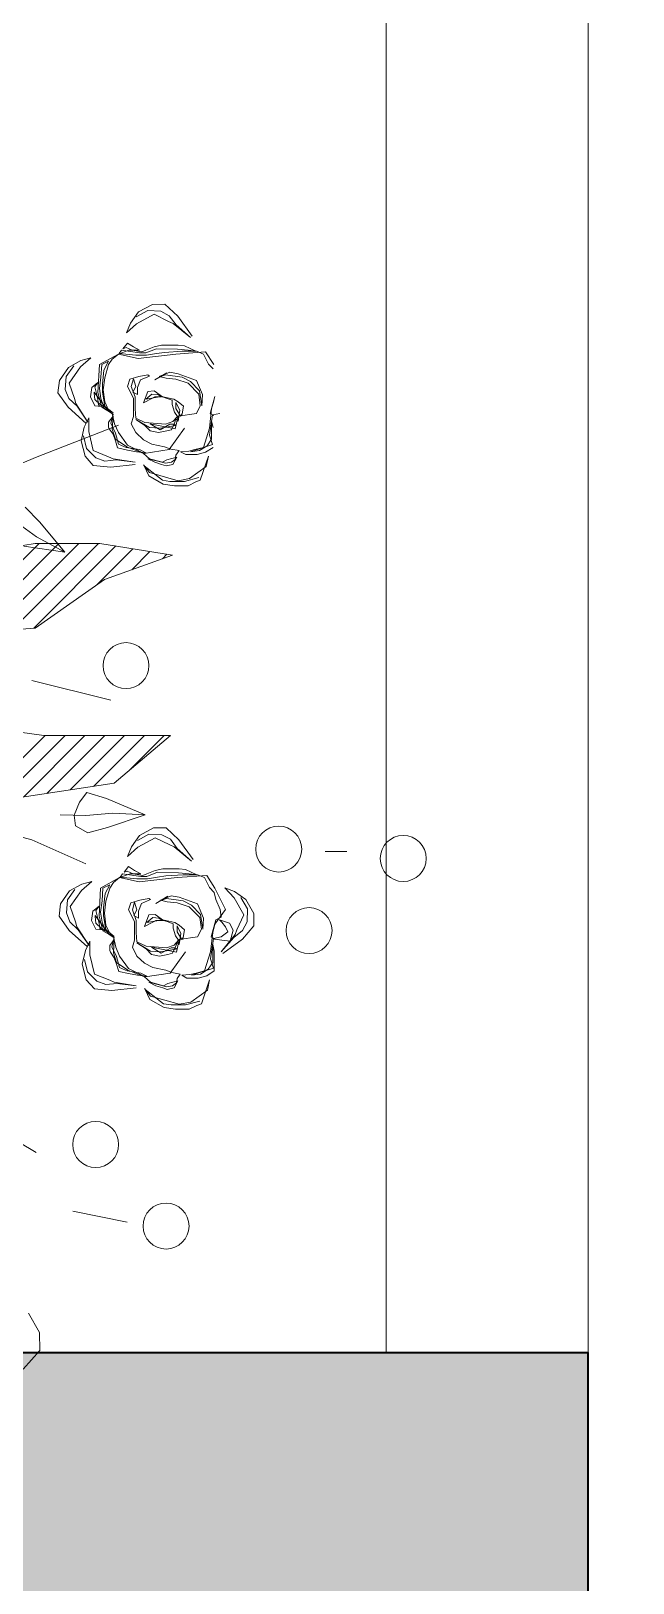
# Model space of a CAD drawing. Header units: millimetres. Extents: x -122165 to 59500, y -31598 to 53500.
# Drawn here: x 19293 to 19517, y 1414 to 1991 of the extents above; entities that cross this region are included whole.
import ezdxf

# ---------------------------------------------------------------- set-up
doc = ezdxf.new("R2010")
doc.units = ezdxf.units.MM
doc.header["$MEASUREMENT"] = 0
for name, color, linetype, lineweight in [('A_DIM', 7, 'Continuous', 5), ('ARC_A_ R.C.C', 162, 'Continuous', 40), ('ARC_A_R.C.C. Hatch', 8, 'Continuous', 5), ('ARC_A_Steel_1(fabrication)', 46, 'Continuous', 9), ('ARC_A_WALL', 158, 'Continuous', 35), ('ARC_Wall Hatch', 253, 'Continuous', 0), ('Lan_Planter', 74, 'Continuous', 13)]:
    doc.layers.add(name, color=color, linetype=linetype, lineweight=lineweight)

# ---------------------------------------------------------------- blocks, each defined once
blk = doc.blocks.new('ARC$1$Existing Layout$0$col gf 180116')
at = {"layer": 'ARC_A_R.C.C. Hatch'}
h = blk.add_hatch(color=256, dxfattribs=at)
h.dxf.hatch_style = 1
h.paths.add_polyline_path([(201.73999, 26.78621), (202.64, 26.78621), (202.64, 26.48621), (201.73999, 26.48621)])
edge = h.paths.add_edge_path()
edge.add_line((216.33999, 22.98621), (216.13999, 22.98621))
edge.add_line((216.13999, 22.98621), (216.13999, 25.58621))
edge.add_line((216.13999, 25.58621), (218.33999, 25.58621))
edge.add_line((218.33999, 25.58621), (218.33999, 22.98621))
edge.add_line((218.33999, 22.98621), (218.03999, 22.98621))
h.paths.add_polyline_path([(207.13999, 25.88621), (207.43999, 25.88621), (207.43999, 26.78621), (207.13999, 26.78621)])
h.paths.add_polyline_path([(208.03999, 20.48621), (208.03999, 20.78621), (207.13999, 20.78621), (207.13999, 20.48621)])
h.paths.add_polyline_path([(202.63999, 32.78621), (202.63999, 32.48621), (201.73999, 32.48621), (201.73999, 32.78621)])
h.paths.add_polyline_path([(191.23999, 20.48621), (191.23999, 20.78621), (190.33999, 20.78621), (190.33999, 20.48621)])
h.paths.add_polyline_path([(184.03999, 20.48621), (184.03999, 20.78621), (183.13999, 20.78621), (183.13999, 20.48621)])
h.paths.add_polyline_path([(220.63999, 14.18621), (220.33999, 14.18621), (220.33999, 13.28621), (220.63999, 13.28621)])
h.paths.add_polyline_path([(220.63999, 20.48621), (220.63999, 20.78621), (219.73999, 20.78621), (219.73999, 20.48621)])
h.paths.add_polyline_path([(220.63999, 25.28621), (220.63999, 25.58621), (219.73999, 25.58621), (219.73999, 25.28621)])
h.paths.add_polyline_path([(220.63999, 32.78621), (220.63999, 32.48621), (219.73999, 32.48621), (219.73999, 32.78621)])
h.paths.add_polyline_path([(220.33999, 37.28621), (220.63999, 37.28621), (220.63999, 38.18621), (220.33999, 38.18621)])
h.paths.add_polyline_path([(201.13999, 43.28621), (201.43999, 43.28621), (201.43999, 44.18621), (201.13999, 44.18621)])
h.paths.add_polyline_path([(196.33999, 43.28621), (196.63999, 43.28621), (196.63999, 44.18621), (196.33999, 44.18621)])
h.paths.add_polyline_path([(190.33999, 43.28621), (190.63999, 43.28621), (190.63999, 44.18621), (190.33999, 44.18621)])
h.paths.add_polyline_path([(207.13999, 43.28621), (207.43999, 43.28621), (207.43999, 44.18621), (207.13999, 44.18621)])
h.paths.add_polyline_path([(220.63999, 56.78621), (220.33999, 56.78621), (220.33999, 55.88621), (220.63999, 55.88621)])
h.paths.add_polyline_path([(220.33999, 50.78621), (220.63999, 50.78621), (220.63999, 49.88621), (220.33999, 49.88621)])
h.paths.add_polyline_path([(226.33999, 50.78621), (226.63999, 50.78621), (226.63999, 49.88621), (226.33999, 49.88621)])
h.paths.add_polyline_path([(220.33999, 43.28621), (220.63999, 43.28621), (220.63999, 44.18621), (220.33999, 44.18621)])
h.paths.add_polyline_path([(232.63999, 44.18621), (232.63999, 43.88621), (231.73999, 43.88621), (231.73999, 44.18621)])
h.paths.add_polyline_path([(232.63999, 50.48621), (232.63999, 50.78621), (231.73999, 50.78621), (231.73999, 50.48621)])
h.paths.add_polyline_path([(232.63999, 55.88621), (232.63999, 56.18621), (231.73999, 56.18621), (231.73999, 55.88621)])
h.paths.add_polyline_path([(213.13999, 43.28621), (213.43999, 43.28621), (213.43999, 44.18621), (213.13999, 44.18621)])
h.paths.add_polyline_path([(226.63999, 7.88621), (226.63999, 8.18621), (225.73999, 8.18621), (225.73999, 7.88621)])
h.paths.add_polyline_path([(226.63999, 13.28621), (226.63999, 13.58621), (225.73999, 13.58621), (225.73999, 13.28621)])
h.paths.add_polyline_path([(201.73999, 20.78621), (201.73999, 20.48621), (202.63999, 20.48621), (202.63999, 20.78621)])
h.paths.add_polyline_path([(184.03999, 25.88621), (184.03999, 26.18621), (183.13999, 26.18621), (183.13999, 25.88621)])
h.paths.add_polyline_path([(183.13999, 14.18621), (183.13999, 13.88621), (184.03999, 13.88621), (184.03999, 14.18621)])
h.paths.add_polyline_path([(202.63999, 13.88621), (202.63999, 14.18621), (201.73999, 14.18621), (201.73999, 13.88621)])
h.paths.add_polyline_path([(196.33999, 13.28621), (196.63999, 13.28621), (196.63999, 14.18621), (196.33999, 14.18621)])
h.paths.add_polyline_path([(190.33999, 13.28621), (190.63999, 13.28621), (190.63999, 14.18621), (190.33999, 14.18621)])
h.paths.add_polyline_path([(196.33999, 25.88621), (196.63999, 25.88621), (196.63999, 26.78621), (196.33999, 26.78621)])
h.paths.add_polyline_path([(190.33999, 25.88621), (190.63999, 25.88621), (190.63999, 26.78621), (190.33999, 26.78621)])
h.paths.add_polyline_path([(214.03999, 13.28621), (214.03999, 13.58621), (213.13999, 13.58621), (213.13999, 13.28621)])
h.paths.add_polyline_path([(213.13999, 20.78621), (213.13999, 20.48621), (214.03999, 20.48621), (214.03999, 20.78621)])
h.paths.add_polyline_path([(213.43999, 26.78621), (213.13999, 26.78621), (213.13999, 25.88621), (213.43999, 25.88621)])
h.paths.add_polyline_path([(214.03999, 32.78621), (214.03999, 32.48621), (213.13999, 32.48621), (213.13999, 32.78621)])
h.paths.add_polyline_path([(214.03999, 7.88621), (214.03999, 8.18621), (213.13999, 8.18621), (213.13999, 7.88621)])
h.paths.add_polyline_path([(226.63999, 20.48621), (226.63999, 20.78621), (225.73999, 20.78621), (225.73999, 20.48621)])
h.paths.add_polyline_path([(226.63999, 25.28621), (226.63999, 25.58621), (225.73999, 25.58621), (225.73999, 25.28621)])
h.paths.add_polyline_path([(226.63999, 32.78621), (226.63999, 32.48621), (225.73999, 32.48621), (225.73999, 32.78621)])
h.paths.add_polyline_path([(226.63999, 37.28621), (226.63999, 37.58621), (225.73999, 37.58621), (225.73999, 37.28621)])
h.paths.add_polyline_path([(225.73999, 44.18621), (225.73999, 43.88621), (226.63999, 43.88621), (226.63999, 44.18621)])
h.paths.add_polyline_path([(226.63999, 56.78621), (226.33999, 56.78621), (226.33999, 55.88621), (226.63999, 55.88621)])
h.paths.add_polyline_path([(214.03999, 55.88621), (214.03999, 56.18621), (213.13999, 56.18621), (213.13999, 55.88621)])
h.paths.add_polyline_path([(213.13999, 37.28621), (213.43999, 37.28621), (213.43999, 38.18621), (213.13999, 38.18621)])
h.paths.add_polyline_path([(214.03999, 50.78621), (213.73999, 50.78621), (213.73999, 49.88621), (214.03999, 49.88621)])
h.paths.add_polyline_path([(207.13999, 37.28621), (207.43999, 37.28621), (207.43999, 38.18621), (207.13999, 38.18621)])
h.paths.add_polyline_path([(207.13999, 49.88621), (207.43999, 49.88621), (207.43999, 50.78621), (207.13999, 50.78621)])
h.paths.add_polyline_path([(183.13999, 50.18621), (183.13999, 49.88621), (184.03999, 49.88621), (184.03999, 50.18621)])
h.paths.add_polyline_path([(183.13999, 38.18621), (183.13999, 37.88621), (184.03999, 37.88621), (184.03999, 38.18621)])
h.paths.add_polyline_path([(201.73999, 37.58621), (201.73999, 37.28621), (202.63999, 37.28621), (202.63999, 37.58621)])
h.paths.add_polyline_path([(196.33999, 37.28621), (196.63999, 37.28621), (196.63999, 38.18621), (196.33999, 38.18621)])
h.paths.add_polyline_path([(190.33999, 37.28621), (190.63999, 37.28621), (190.63999, 38.18621), (190.33999, 38.18621)])
h.paths.add_polyline_path([(201.13999, 49.88621), (201.43999, 49.88621), (201.43999, 50.78621), (201.13999, 50.78621)])
h.paths.add_polyline_path([(196.33999, 49.88621), (196.63999, 49.88621), (196.63999, 50.78621), (196.33999, 50.78621)])
h.paths.add_polyline_path([(190.33999, 49.88621), (190.63999, 49.88621), (190.63999, 50.78621), (190.33999, 50.78621)])
h.paths.add_polyline_path([(220.63999, 8.18621), (220.33999, 8.18621), (220.33999, 7.28621), (220.63999, 7.28621)])
h.paths.add_polyline_path([(195.73999, 20.48621), (195.73999, 20.78621), (196.63999, 20.78621), (196.63999, 20.48621)])
h.paths.add_polyline_path([(183.13999, 43.58621), (183.13999, 43.28621), (184.03999, 43.28621), (184.03999, 43.58621)])
blk = doc.blocks.new('ARC$0$Existing Layout$0$A$C04F219B2')
at = {"layer": 'ARC_Wall Hatch'}
h = blk.add_hatch(color=256, dxfattribs=at)
h.dxf.hatch_style = 1
h.paths.add_polyline_path([(0.6, -0.9), (-0.9, -0.9), (-0.9, -0.3), (-0.67, -0.3), (-0.67, -0.67), (0.37, -0.67), (0.37, -0.23), (0, -0.23), (0, 0), (0.6, 0)])
h.paths.add_polyline_path([(0, 0), (-0.23, 0), (-0.23, 0.37), (-0.67, 0.37), (-0.67, 0), (-0.9, 0), (-0.9, 0.6), (0, 0.6)])
at = {"layer": 'ARC_A_WALL'}
blk.add_lwpolyline([(0, 0), (-0.23, 0), (-0.23, 0.37), (-0.67, 0.37), (-0.67, 0), (-0.9, 0), (-0.9, 0.6), (0, 0.6)], close=True, dxfattribs=at)
blk = doc.blocks.new('ARC$0$Existing Layout$0$A$C3EBA4768')
at = {"layer": 'A_DIM', "xscale": -1, "rotation": 6.808755159681822e-07}
blk.add_blockref('ARC$0$Existing Layout$0$A$C04F219B2', (18.6, -30.6, -0.00224), dxfattribs=at)
blk = doc.blocks.new('ARC')
at = {"layer": 'ARC_A_Steel_1(fabrication)'}
for p, q in [((19424.89, 1499.99, -1.5), (19424.89, 5999.96, -1.5)), ((19499.89, 1499.99, -1.5), (19499.89, 5999.96, -1.5))]:
    blk.add_line(p, q, dxfattribs=at)
at = {"xscale": 999.9941761349517, "yscale": 999.9941761349517, "zscale": 999.9941761349517}
blk.add_blockref('ARC$0$Existing Layout$0$A$C3EBA4768', (0, 31499.81, -0.75), dxfattribs=at)
at = {"layer": 'ARC_A_ R.C.C', "extrusion": (4.48937e-09, -4.26518e-20, 1), "xscale": 999.9941761349517, "yscale": 999.9941761349517, "zscale": 999.9941761349517}
blk.add_blockref('ARC$1$Existing Layout$0$col gf 180116', (-183138.93, -13286.14, -0.89), dxfattribs=at)
at = {"layer": 'ARC_Wall Hatch', "xscale": -999.9941761349517, "yscale": 999.9941761349517, "zscale": 999.9941761349517, "rotation": 9.055663419133004e-07}
blk.add_blockref('ARC$0$Existing Layout$0$A$C04F219B2', (18599.89, 899.99, -6.13), dxfattribs=at)
blk = doc.blocks.new('b-85')
at = {"color": 30, "true_color": 0xef731a}
for p, q in [((-349, 608.8), (-365.2, 590.4)), ((-365.2, 590.4), (-364.8, 572.9)), ((-364.8, 572.9), (-354, 553.7)), ((-450.6, 464.7), (-397.6, 454)), ((-531.5, 227.5), (-523.4, 251.1)), ((-513, 249.5), (-529.3, 237.7)), ((-523.4, 251.1), (-518.9, 252.7)), ((-507.8, 252.2), (-521.9, 248.4)), ((-518.9, 252.7), (-511.5, 256.5)), ((-501.8, 251.6), (-513, 249.5)), ((-511.5, 256.5), (-498.1, 256.5)), ((-493.7, 252.2), (-507.8, 252.2)), ((-473.6, 243.6), (-501.8, 251.6)), ((-498.1, 256.5), (-487, 254.8)), ((-486.2, 251.1), (-493.7, 252.2)), ((-487, 254.8), (-472.9, 246.8)), ((-468.4, 237.1), (-486.2, 251.1)), ((-467.7, 236.1), (-473.6, 243.6)), ((-472.9, 246.8), (-468.4, 237.1)), ((-529.3, 237.7), (-531.5, 227.5)), ((-500.4, 228.5), (-496.6, 235.5)), ((-490.7, 231.2), (-500.4, 228.5)), ((-498.9, 230.7), (-499.6, 226.4)), ((-495.2, 233.4), (-498.9, 230.7)), ((-496.6, 235.5), (-490, 237.1)), ((-489.2, 234.4), (-495.2, 233.4)), ((-486.2, 233.4), (-490.7, 231.2)), ((-490, 237.1), (-485.5, 235.5)), ((-483.3, 232.8), (-489.2, 234.4)), ((-473.6, 230.1), (-486.2, 233.4)), ((-485.5, 235.5), (-478.8, 233.4)), ((-472.1, 230.1), (-483.3, 232.8)), ((-478.8, 233.4), (-472.1, 230.1)), ((-467.7, 224.8), (-473.6, 230.1)), ((-459.5, 235.5), (-435.8, 238.2)), ((-459.5, 233.4), (-441, 231.2)), ((-438, 230.1), (-459.5, 233.4)), ((-441, 231.2), (-429.8, 232.3)), ((-433.6, 228), (-438, 230.1)), ((-435.8, 238.2), (-418.7, 236.6)), ((-418.7, 222.1), (-433.6, 228)), ((-429.8, 232.3), (-420.9, 229.1)), ((-420.9, 229.1), (-412, 219.9)), ((-418.7, 236.6), (-410.5, 227.5)), ((-528.6, 223.7), (-536, 218.9)), ((-536, 218.9), (-536, 212.4)), ((-513.7, 223.2), (-535.2, 216.2)), ((-535.2, 216.2), (-532.3, 207.1)), ((-534.5, 210.8), (-530, 217.3)), ((-532.3, 200.1), (-526.3, 218.9)), ((-530, 217.3), (-522.6, 222.1)), ((-520.4, 225.9), (-528.6, 223.7)), ((-526.3, 218.9), (-518.2, 221)), ((-522.6, 222.1), (-513.7, 223.2)), ((-509.3, 225.9), (-520.4, 225.9)), ((-518.2, 221), (-512.2, 222.6)), ((-512.2, 222.6), (-504.1, 223.2)), ((-504.1, 223.2), (-509.3, 225.9)), ((-507.8, 200.1), (-492.9, 221)), ((-499.6, 226.4), (-502.6, 222.1)), ((-502.6, 222.1), (-494.4, 220.5)), ((-494.4, 220.5), (-488.5, 218.3)), ((-492.9, 221), (-468.4, 224.8)), ((-488.5, 218.3), (-475.9, 215.7)), ((-475.9, 215.7), (-467.7, 211.4)), ((-469.9, 224.2), (-461, 223.2)), ((-464, 221), (-469.9, 224.2)), ((-468.4, 224.8), (-452.1, 216.7)), ((-451.4, 218.3), (-467.7, 224.8)), ((-450.6, 218.9), (-464, 221)), ((-461, 223.2), (-452.1, 221.6)), ((-452.1, 221.6), (-442.5, 219.4)), ((-452.1, 216.7), (-443.2, 204.4)), ((-440.2, 210.8), (-451.4, 218.3)), ((-449.1, 218.3), (-450.6, 218.9)), ((-443.2, 215.7), (-449.1, 218.3)), ((-440.2, 204.9), (-443.2, 215.7)), ((-442.5, 219.4), (-440.2, 212.4)), ((-414.3, 203.3), (-418.7, 222.1)), ((-412, 219.9), (-409.1, 207.6)), ((-410.5, 227.5), (-406.8, 212.4)), ((-544.4, 201.9), (-563.5, 187.7)), ((-556.4, 183.3), (-542.9, 200.4)), ((-542.9, 200.4), (-555, 186.1)), ((-536, 212.4), (-536, 199.5)), ((-536, 199.5), (-534.5, 193.1)), ((-532.3, 207.1), (-535.2, 187.2)), ((-534.5, 193.1), (-534.5, 210.8)), ((-534.5, 181.3), (-532.3, 200.1)), ((-498.9, 200.6), (-501.8, 188.3)), ((-484, 200.1), (-499.6, 197.4)), ((-474.4, 195.8), (-498.9, 200.6)), ((-498.1, 195.3), (-495.2, 201.7)), ((-495.2, 201.7), (-490.7, 202.8)), ((-493.7, 196.3), (-484, 201.7)), ((-490.7, 202.8), (-482.5, 204.4)), ((-484, 201.7), (-474.4, 195.8)), ((-473.6, 199.5), (-484, 200.1)), ((-482.5, 204.4), (-474.4, 202.8)), ((-474.4, 202.8), (-469.2, 197.4)), ((-460.3, 191.5), (-473.6, 199.5)), ((-467.7, 211.4), (-460.3, 204.4)), ((-460.3, 204.4), (-455.8, 195.8)), ((-443.2, 204.4), (-439.5, 195.8)), ((-440.2, 212.4), (-438, 206)), ((-437.3, 201.2), (-440.2, 210.8)), ((-435.8, 195.3), (-440.2, 204.9)), ((-438, 206), (-434.3, 200.6)), ((-438, 188.3), (-437.3, 201.2)), ((-434.3, 200.6), (-433.6, 199)), ((-433.6, 199), (-433.6, 194.2)), ((-414.3, 189.9), (-414.3, 203.3)), ((-409.8, 199), (-414.3, 189.9)), ((-406.8, 212.4), (-409.8, 199)), ((-563.5, 187.7), (-574.9, 174.8)), ((-555, 186.1), (-563.8, 179.3)), ((-558.2, 178.7), (-556.4, 183.3)), ((-554.5, 179.1), (-551.6, 189.9)), ((-551.6, 189.9), (-543.4, 188.8)), ((-542.7, 185.6), (-549.3, 180.8)), ((-543.4, 188.8), (-536.7, 187.7)), ((-535.2, 187.2), (-542.7, 185.6)), ((-533, 185.6), (-537.5, 168.9)), ((-536.7, 187.7), (-533, 185.6)), ((-519.6, 185.6), (-523.4, 178.1)), ((-501.8, 188.3), (-519.6, 185.6)), ((-507, 178.6), (-505.5, 186.1)), ((-505.5, 186.1), (-504.1, 188.3)), ((-504.1, 188.3), (-499.6, 180.8)), ((-503.3, 182.4), (-501.8, 193.1)), ((-499.6, 174.9), (-503.3, 182.4)), ((-501.8, 193.1), (-499.6, 191)), ((-496.6, 193.6), (-501.1, 188.8)), ((-501.1, 188.8), (-498.1, 184.5)), ((-499.6, 197.4), (-497.4, 196.3)), ((-499.6, 191), (-498.1, 195.3)), ((-498.1, 184.5), (-495.9, 177)), ((-497.4, 196.3), (-493.7, 196.3)), ((-489.2, 196.3), (-496.6, 193.6)), ((-469.2, 194.7), (-489.2, 196.3)), ((-469.2, 197.4), (-460.3, 191.5)), ((-460.3, 190.4), (-469.2, 194.7)), ((-459.5, 181.3), (-460.3, 190.4)), ((-455.8, 195.8), (-458, 188.8)), ((-458, 188.8), (-458, 170.6)), ((-439.5, 195.8), (-437.3, 185.6)), ((-438, 186.7), (-435.8, 195.3)), ((-433.6, 194.2), (-438, 188.3)), ((-432.8, 182.9), (-438, 186.7)), ((-438, 185.1), (-428.4, 177.5)), ((-433.6, 182.4), (-438, 185.1)), ((-437.3, 185.6), (-426.9, 179.7)), ((-429.8, 174.3), (-433.6, 182.4)), ((-419.5, 164.7), (-432.8, 182.9)), ((-413.4, 194.1), (-402.8, 178.7)), ((-401.6, 175.8), (-413.4, 194.1)), ((-411.8, 195.5), (-394.1, 179.4)), ((-574.9, 174.8), (-574.6, 162.6)), ((-568.1, 170.8), (-568.4, 158.1)), ((-563.8, 179.3), (-568.1, 170.8)), ((-565, 164.2), (-558.2, 178.7)), ((-550.8, 172.2), (-554.5, 179.1)), ((-541.2, 168.9), (-550.8, 172.2)), ((-549.3, 180.8), (-547.1, 175.9)), ((-547.1, 175.9), (-543.4, 171.1)), ((-547.1, 158.7), (-536.7, 173.2)), ((-543.4, 171.1), (-541.2, 168.9)), ((-537.5, 168.9), (-542.7, 166.3)), ((-536.7, 173.2), (-534.5, 181.3)), ((-525.6, 167.3), (-524.8, 178.1)), ((-519.6, 153.4), (-525.6, 167.3)), ((-524.8, 178.1), (-522.6, 163.6)), ((-523.4, 178.1), (-521.9, 166.8)), ((-501.8, 174.3), (-507, 178.6)), ((-497.4, 171.6), (-501.8, 174.3)), ((-499.6, 180.8), (-499.6, 174.9)), ((-485.5, 168.9), (-497.4, 171.6)), ((-495.9, 177), (-495.9, 172.7)), ((-495.9, 172.7), (-490, 170.6)), ((-490, 170.6), (-486.2, 169.5)), ((-486.2, 169.5), (-478.1, 163.6)), ((-469.9, 171.6), (-485.5, 168.9)), ((-485.5, 169.5), (-481.8, 167.3)), ((-478.8, 169.5), (-485.5, 169.5)), ((-481.8, 167.3), (-475.9, 166.8)), ((-475.9, 171.1), (-478.8, 169.5)), ((-467.7, 175.4), (-475.9, 171.1)), ((-475.9, 166.8), (-469.9, 171.6)), ((-472.1, 164.1), (-467.7, 175.4)), ((-461.8, 167.3), (-457.3, 164.7)), ((-461.8, 160.4), (-461.8, 167.3)), ((-459.5, 169.5), (-459.5, 181.3)), ((-455.8, 159.3), (-459.5, 169.5)), ((-458, 170.6), (-452.1, 159.3)), ((-431.3, 180.8), (-423.9, 177.5)), ((-429.8, 178.6), (-431.3, 180.8)), ((-429.8, 179.1), (-425.4, 177)), ((-420.2, 178.1), (-429.8, 179.1)), ((-427.6, 164.7), (-429.8, 178.6)), ((-428.4, 162.5), (-429.8, 174.3)), ((-428.4, 177.5), (-426.1, 171.1)), ((-426.9, 179.7), (-423.2, 165.2)), ((-426.1, 171.1), (-424.6, 161.4)), ((-425.4, 177), (-420.2, 172.2)), ((-423.9, 177.5), (-423.2, 172.2)), ((-423.2, 172.2), (-421.7, 166.3)), ((-415.7, 169.5), (-420.2, 178.1)), ((-420.2, 172.2), (-419.5, 165.7)), ((-417.2, 160.4), (-415.7, 169.5)), ((-402.8, 178.7), (-394.6, 171)), ((-400.3, 171), (-401.6, 175.8)), ((-395, 155.9), (-400.3, 171)), ((-394.6, 171), (-391.2, 162.2)), ((-394.1, 179.4), (-384.1, 165.5)), ((-574.6, 162.6), (-567, 149.1)), ((-568.4, 158.1), (-562.1, 147.1)), ((-555.4, 147.5), (-565, 164.2)), ((-536.7, 137.8), (-547.1, 158.7)), ((-542.7, 166.3), (-541.9, 158.7)), ((-541.9, 158.7), (-537.5, 149.1)), ((-522.6, 163.6), (-513.7, 154.5)), ((-521.9, 166.8), (-511.5, 156.1)), ((-501.8, 146.9), (-519.6, 153.4)), ((-513.7, 154.5), (-505.5, 150.2)), ((-511.5, 156.1), (-499.6, 152.3)), ((-499.6, 152.3), (-490, 151.2)), ((-478.8, 152.8), (-490.7, 145.9)), ((-484.8, 149.6), (-478.8, 152.8)), ((-478.1, 163.6), (-472.1, 164.1)), ((-473.6, 149.1), (-464.7, 152.8)), ((-464.7, 152.8), (-461.8, 160.4)), ((-454.3, 152.3), (-463.2, 149.6)), ((-457.3, 164.7), (-460.3, 159.3)), ((-460.3, 159.3), (-458, 151.8)), ((-458, 151.8), (-455.8, 159.3)), ((-452.1, 159.3), (-454.3, 152.3)), ((-429.8, 150.7), (-428.4, 162.5)), ((-429.1, 143.2), (-427.6, 157.1)), ((-427.6, 157.1), (-427.6, 164.7)), ((-424.6, 161.4), (-426.1, 150.2)), ((-423.2, 165.2), (-424.6, 137.8)), ((-423.2, 155.5), (-417.2, 160.4)), ((-420.2, 159.8), (-423.2, 155.5)), ((-421.7, 166.3), (-420.2, 159.8)), ((-419.5, 165.7), (-419.5, 164.7)), ((-406.1, 140.2), (-395, 155.9)), ((-385.5, 153.3), (-394.4, 140.6)), ((-391.2, 162.2), (-392.2, 149.5)), ((-384.1, 165.5), (-385.5, 153.3)), ((-567, 149.1), (-555.7, 141.3)), ((-555.7, 141.3), (-546.2, 137.7)), ((-546.2, 137.7), (-555.4, 147.5)), ((-537.5, 149.1), (-536, 142.1)), ((-528.6, 125.5), (-536.7, 137.8)), ((-536, 142.1), (-531.5, 137.3)), ((-531.5, 137.3), (-526.3, 127.6)), ((-505.5, 150.2), (-489.2, 148)), ((-493.7, 145.3), (-501.8, 146.9)), ((-483.3, 149.6), (-493.7, 145.3)), ((-490, 151.2), (-483.3, 149.6)), ((-489.2, 148), (-484.8, 149.6)), ((-472.1, 148), (-473.6, 149.1)), ((-463.2, 149.6), (-472.1, 148)), ((-424.6, 137.8), (-443.2, 127.6)), ((-437.3, 132.4), (-433.6, 137.8)), ((-433.6, 137.8), (-429.8, 150.7)), ((-433.6, 134.6), (-429.1, 143.2)), ((-426.9, 137.8), (-433.6, 134.6)), ((-426.1, 150.2), (-426.9, 137.8)), ((-416.2, 131.4), (-406.1, 140.2)), ((-394.4, 140.6), (-406.4, 134)), ((-392.2, 149.5), (-399.5, 139.1)), ((-499.6, 127.6), (-528.6, 125.5)), ((-526.3, 127.6), (-519.6, 124.9)), ((-519.6, 124.9), (-511.5, 123.9)), ((-518.9, 124.9), (-507.8, 119.6)), ((-505.5, 124.9), (-518.9, 124.9)), ((-511.5, 123.9), (-501.1, 122.8)), ((-488.5, 126), (-505.5, 124.9)), ((-501.1, 122.8), (-480.3, 122.2)), ((-462.5, 131.9), (-499.6, 127.6)), ((-480.3, 127.1), (-488.5, 126)), ((-470.7, 128.7), (-480.3, 127.1)), ((-480.3, 122.2), (-469.9, 126.5)), ((-478.1, 120.6), (-469.9, 123.9)), ((-460.3, 128.7), (-470.7, 128.7)), ((-469.9, 126.5), (-464, 126.5)), ((-469.9, 123.9), (-466.2, 125.5)), ((-466.2, 125.5), (-456.6, 123.9)), ((-464, 126.5), (-446.2, 123.9)), ((-464, 123.9), (-453.6, 123.9)), ((-458, 120.6), (-464, 123.9)), ((-443.2, 127.6), (-462.5, 131.9)), ((-443.9, 127.1), (-460.3, 128.7)), ((-456.6, 123.9), (-450.6, 121.2)), ((-453.6, 123.9), (-443.2, 127.6)), ((-447.7, 122.2), (-452.1, 116.9)), ((-450.6, 121.2), (-447.7, 122.2)), ((-446.2, 123.9), (-443.9, 127.1)), ((-443.2, 127.6), (-437.3, 132.4)), ((-406.4, 134), (-416.2, 131.4)), ((-515.3, 109.9), (-501.4, 90.5)), ((-513.8, 111.4), (-499.7, 99)), ((-496.9, 97.6), (-513.8, 111.4)), ((-507.8, 119.6), (-501.8, 119)), ((-501.8, 119), (-495.2, 119)), ((-495.2, 119), (-485.5, 119)), ((-485.5, 119), (-478.1, 120.6)), ((-451.1, 106.9), (-461.1, 97.9)), ((-452.1, 116.9), (-458, 120.6)), ((-454.9, 97.5), (-451.1, 106.9)), ((-357.3, 90.5), (-410.3, 114.3)), ((-499.7, 99), (-493.1, 90.1)), ((-492.4, 95.7), (-496.9, 97.6)), ((-478, 88.6), (-492.4, 95.7)), ((-461.1, 97.9), (-478, 88.6)), ((-472, 85.1), (-460.8, 91.2)), ((-462.9, 86.3), (-454.9, 97.5)), ((-501.4, 90.5), (-488.8, 78.9)), ((-493.1, 90.1), (-484.7, 85.6)), ((-488.8, 78.9), (-476.5, 79)), ((-484.7, 85.6), (-472, 85.1)), ((-476.5, 79), (-462.9, 86.3)), ((-468.3, 66.2), (-431.6, 78.7)), ((-431.6, 78.7), (-412.2, 83.7)), ((-412.2, 83.7), (-400.1, 77)), ((-400.1, 77), (-398.8, 66.6)), ((-430.6, 50.3), (-468.3, 66.2)), ((-436.8, 64.6), (-468.3, 66.2)), ((-410.1, 66.8), (-436.8, 64.6)), ((-385, 66.2), (-410.1, 66.8)), ((-398.8, 66.6), (-404.2, 53.8)), ((-411.1, 44.3), (-430.6, 50.3)), ((-404.2, 53.8), (-411.1, 44.3)), ((-517.8, -259.6), (-510.4, -255.8)), ((-510.4, -255.8), (-497.1, -255.8)), ((-497.1, -255.8), (-485.9, -257.4)), ((-485.9, -257.4), (-471.8, -265.5)), ((-530.5, -284.8), (-522.3, -261.2)), ((-511.9, -262.8), (-528.2, -274.6)), ((-522.3, -261.2), (-517.8, -259.6)), ((-506.7, -260.1), (-520.8, -263.9)), ((-500.8, -260.7), (-511.9, -262.8)), ((-492.6, -260.1), (-506.7, -260.1)), ((-472.6, -268.7), (-500.8, -260.7)), ((-485.2, -261.2), (-492.6, -260.1)), ((-467.4, -275.2), (-485.2, -261.2)), ((-466.6, -276.2), (-472.6, -268.7)), ((-471.8, -265.5), (-467.4, -275.2)), ((-528.2, -274.6), (-530.5, -284.8)), ((-519.3, -286.4), (-527.5, -288.6)), ((-508.2, -286.4), (-519.3, -286.4)), ((-503, -289.1), (-508.2, -286.4)), ((-498.5, -285.9), (-501.5, -290.2)), ((-499.3, -283.8), (-495.6, -276.8)), ((-489.6, -281.1), (-499.3, -283.8)), ((-497.8, -281.6), (-498.5, -285.9)), ((-494.1, -278.9), (-497.8, -281.6)), ((-495.6, -276.8), (-488.9, -275.2)), ((-488.2, -277.8), (-494.1, -278.9)), ((-491.9, -291.3), (-467.4, -287.5)), ((-485.2, -278.9), (-489.6, -281.1)), ((-488.9, -275.2), (-484.4, -276.8)), ((-482.2, -279.5), (-488.2, -277.8)), ((-472.6, -282.1), (-485.2, -278.9)), ((-484.4, -276.8), (-477.8, -278.9)), ((-471.1, -282.1), (-482.2, -279.5)), ((-477.8, -278.9), (-471.1, -282.1)), ((-466.6, -287.5), (-472.6, -282.1)), ((-468.9, -288), (-460, -289.1)), ((-462.9, -291.3), (-468.9, -288)), ((-467.4, -287.5), (-451, -295.6)), ((-450.3, -294), (-466.6, -287.5)), ((-458.5, -276.8), (-434.7, -274.1)), ((-458.5, -278.9), (-439.9, -281.1)), ((-436.9, -282.1), (-458.5, -278.9)), ((-442.2, -315.2), (-362.7, -284.3)), ((-439.9, -281.1), (-428.8, -280)), ((-432.5, -284.3), (-436.9, -282.1)), ((-434.7, -274.1), (-417.6, -275.7)), ((-417.6, -290.2), (-432.5, -284.3)), ((-428.8, -280), (-419.9, -283.2)), ((-419.9, -283.2), (-411, -292.3)), ((-417.6, -275.7), (-409.5, -284.8)), ((-409.5, -284.8), (-405.8, -299.9)), ((-527.5, -288.6), (-534.9, -293.4)), ((-512.7, -289.1), (-534.2, -296.1)), ((-534.2, -296.1), (-531.2, -305.2)), ((-533.4, -301.5), (-529, -295)), ((-533.4, -319.2), (-533.4, -301.5)), ((-531.2, -312.2), (-525.3, -293.4)), ((-529, -295), (-521.6, -290.2)), ((-525.3, -293.4), (-517.1, -291.3)), ((-521.6, -290.2), (-512.7, -289.1)), ((-517.1, -291.3), (-511.2, -289.7)), ((-511.2, -289.7), (-503, -289.1)), ((-506.7, -312.2), (-491.9, -291.3)), ((-501.5, -290.2), (-493.4, -291.8)), ((-493.4, -291.8), (-487.4, -294)), ((-487.4, -294), (-474.8, -296.6)), ((-474.8, -296.6), (-466.6, -300.9)), ((-466.6, -300.9), (-459.2, -307.9)), ((-449.6, -293.4), (-462.9, -291.3)), ((-460, -289.1), (-451, -290.7)), ((-451, -290.7), (-441.4, -292.9)), ((-451, -295.6), (-442.1, -307.9)), ((-439.2, -301.5), (-450.3, -294)), ((-448.1, -294), (-449.6, -293.4)), ((-442.1, -296.6), (-448.1, -294)), ((-439.2, -307.4), (-442.1, -296.6)), ((-441.4, -292.9), (-439.2, -299.9)), ((-439.2, -299.9), (-436.9, -306.3)), ((-436.2, -311.1), (-439.2, -301.5)), ((-413.2, -309), (-417.6, -290.2)), ((-411, -292.3), (-408, -304.7)), ((-405.8, -299.9), (-408.7, -313.3)), ((-534.9, -312.7), (-533.4, -319.2)), ((-531.2, -305.2), (-534.2, -325.1)), ((-533.4, -331), (-531.2, -312.2)), ((-497.8, -311.7), (-500.8, -324)), ((-495.6, -318.6), (-500, -323.5)), ((-483, -312.2), (-498.5, -314.9)), ((-498.5, -314.9), (-496.3, -316)), ((-498.5, -321.3), (-497.1, -317)), ((-473.3, -316.5), (-497.8, -311.7)), ((-497.1, -317), (-494.1, -310.6)), ((-496.3, -316), (-492.6, -316)), ((-488.2, -316), (-495.6, -318.6)), ((-494.1, -310.6), (-489.6, -309.5)), ((-492.6, -316), (-483, -310.6)), ((-489.6, -309.5), (-481.5, -307.9)), ((-468.1, -317.6), (-488.2, -316)), ((-483, -310.6), (-473.3, -316.5)), ((-472.6, -312.7), (-483, -312.2)), ((-481.5, -307.9), (-473.3, -309.5)), ((-473.3, -309.5), (-468.1, -314.9)), ((-459.2, -320.8), (-472.6, -312.7)), ((-468.1, -314.9), (-459.2, -320.8)), ((-459.2, -321.9), (-468.1, -317.6)), ((-459.2, -307.9), (-454.8, -316.5)), ((-454.8, -316.5), (-457, -323.5)), ((-442.1, -307.9), (-438.4, -316.5)), ((-434.7, -317), (-439.2, -307.4)), ((-438.4, -316.5), (-436.2, -326.7)), ((-436.9, -306.3), (-433.2, -311.7)), ((-436.9, -324), (-436.2, -311.1)), ((-436.9, -325.6), (-434.7, -317)), ((-432.5, -318.1), (-436.9, -324)), ((-433.2, -311.7), (-432.5, -313.3)), ((-432.5, -313.3), (-432.5, -318.1)), ((-413.2, -322.4), (-413.2, -309)), ((-408.7, -313.3), (-413.2, -322.4)), ((-412.3, -318.2), (-401.7, -333.6)), ((-400.6, -336.5), (-412.3, -318.2)), ((-410.7, -316.8), (-393, -332.9)), ((-534.2, -325.1), (-541.6, -326.7)), ((-531.9, -326.7), (-536.4, -343.3)), ((-535.7, -324.6), (-531.9, -326.7)), ((-535.7, -339), (-533.4, -331)), ((-518.6, -326.7), (-522.3, -334.2)), ((-500.8, -324), (-518.6, -326.7)), ((-506, -333.7), (-504.5, -326.2)), ((-500.8, -338), (-506, -333.7)), ((-504.5, -326.2), (-503, -324)), ((-503, -324), (-498.5, -331.5)), ((-502.3, -329.9), (-500.8, -319.2)), ((-498.5, -337.4), (-502.3, -329.9)), ((-500.8, -319.2), (-498.5, -321.3)), ((-500, -323.5), (-497.1, -327.8)), ((-498.5, -331.5), (-498.5, -337.4)), ((-497.1, -327.8), (-494.8, -335.3)), ((-458.5, -331), (-459.2, -321.9)), ((-458.5, -342.8), (-458.5, -331)), ((-457, -323.5), (-457, -341.7)), ((-431.8, -329.4), (-436.9, -325.6)), ((-436.9, -327.2), (-427.3, -334.8)), ((-432.5, -329.9), (-436.9, -327.2)), ((-436.2, -326.7), (-425.8, -332.6)), ((-428.8, -338), (-432.5, -329.9)), ((-418.4, -347.6), (-431.8, -329.4)), ((-430.3, -331.5), (-422.8, -334.8)), ((-428.8, -333.7), (-430.3, -331.5)), ((-428.8, -333.1), (-424.3, -335.3)), ((-419.1, -334.2), (-428.8, -333.1)), ((-426.6, -347.6), (-428.8, -333.7)), ((-425.8, -332.6), (-422.1, -347.1)), ((-401.7, -333.6), (-393.6, -341.3)), ((-393, -332.9), (-383, -346.8)), ((-524.5, -345), (-523.8, -334.2)), ((-518.6, -358.9), (-524.5, -345)), ((-523.8, -334.2), (-521.6, -348.7)), ((-522.3, -334.2), (-520.8, -345.5)), ((-521.6, -348.7), (-512.7, -357.8)), ((-520.8, -345.5), (-510.4, -356.2)), ((-496.3, -340.7), (-500.8, -338)), ((-484.4, -343.3), (-496.3, -340.7)), ((-494.8, -335.3), (-494.8, -339.6)), ((-494.8, -339.6), (-488.9, -341.7)), ((-488.9, -341.7), (-485.2, -342.8)), ((-485.2, -342.8), (-477, -348.7)), ((-468.9, -340.7), (-484.4, -343.3)), ((-484.4, -342.8), (-480.7, -345)), ((-477.8, -342.8), (-484.4, -342.8)), ((-480.7, -345), (-474.8, -345.5)), ((-474.8, -341.2), (-477.8, -342.8)), ((-477, -348.7), (-471.1, -348.2)), ((-466.6, -336.9), (-474.8, -341.2)), ((-474.8, -345.5), (-468.9, -340.7)), ((-471.1, -348.2), (-466.6, -336.9)), ((-460.7, -345), (-456.2, -347.6)), ((-460.7, -351.9), (-460.7, -345)), ((-456.2, -347.6), (-459.2, -353)), ((-454.8, -353), (-458.5, -342.8)), ((-457, -341.7), (-451, -353)), ((-427.3, -349.8), (-428.8, -338)), ((-427.3, -334.8), (-425.1, -341.2)), ((-426.6, -355.2), (-426.6, -347.6)), ((-425.1, -341.2), (-423.6, -350.9)), ((-424.3, -335.3), (-419.1, -340.1)), ((-422.1, -347.1), (-423.6, -374.5)), ((-422.8, -334.8), (-422.1, -340.1)), ((-422.1, -340.1), (-420.6, -346)), ((-420.6, -346), (-419.1, -352.5)), ((-414.7, -342.8), (-419.1, -334.2)), ((-419.1, -340.1), (-418.4, -346.6)), ((-418.4, -346.6), (-418.4, -347.6)), ((-416.2, -351.9), (-414.7, -342.8)), ((-399.2, -341.3), (-400.6, -336.5)), ((-393.9, -356.4), (-399.2, -341.3)), ((-393.6, -341.3), (-390.1, -350.1)), ((-383, -346.8), (-384.5, -359)), ((-500.8, -365.4), (-518.6, -358.9)), ((-512.7, -357.8), (-504.5, -362.1)), ((-510.4, -356.2), (-498.5, -360)), ((-504.5, -362.1), (-488.2, -364.3)), ((-498.5, -360), (-488.9, -361.1)), ((-482.2, -362.7), (-492.6, -367)), ((-477.8, -359.4), (-489.6, -366.4)), ((-488.9, -361.1), (-482.2, -362.7)), ((-488.2, -364.3), (-483.7, -362.7)), ((-483.7, -362.7), (-477.8, -359.4)), ((-472.6, -363.2), (-463.7, -359.4)), ((-471.1, -364.3), (-472.6, -363.2)), ((-462.2, -362.7), (-471.1, -364.3)), ((-463.7, -359.4), (-460.7, -351.9)), ((-453.3, -360), (-462.2, -362.7)), ((-459.2, -353), (-457, -360.5)), ((-457, -360.5), (-454.8, -353)), ((-451, -353), (-453.3, -360)), ((-432.5, -374.5), (-428.8, -361.6)), ((-428.8, -361.6), (-427.3, -349.8)), ((-428, -369.1), (-426.6, -355.2)), ((-425.1, -362.1), (-425.8, -374.5)), ((-423.6, -350.9), (-425.1, -362.1)), ((-422.1, -356.8), (-416.2, -351.9)), ((-419.1, -352.5), (-422.1, -356.8)), ((-405.1, -372.1), (-393.9, -356.4)), ((-391.1, -362.8), (-398.4, -373.2)), ((-384.5, -359), (-393.3, -371.7)), ((-390.1, -350.1), (-391.1, -362.8)), ((-527.5, -386.8), (-535.7, -374.5)), ((-534.9, -370.2), (-530.5, -375)), ((-530.5, -375), (-525.3, -384.7)), ((-492.6, -367), (-500.8, -365.4)), ((-423.6, -374.5), (-442.1, -384.7)), ((-436.2, -379.8), (-432.5, -374.5)), ((-432.5, -377.7), (-428, -369.1)), ((-425.8, -374.5), (-432.5, -377.7)), ((-415.2, -380.9), (-405.1, -372.1)), ((-405.4, -378.3), (-415.2, -380.9)), ((-393.3, -371.7), (-405.4, -378.3)), ((-498.5, -384.7), (-527.5, -386.8)), ((-525.3, -384.7), (-518.6, -387.4)), ((-518.6, -387.4), (-510.4, -388.4)), ((-517.8, -387.4), (-506.7, -392.7)), ((-504.5, -387.4), (-517.8, -387.4)), ((-510.4, -388.4), (-500, -389.5)), ((-506.7, -392.7), (-500.8, -393.3)), ((-487.4, -386.3), (-504.5, -387.4)), ((-500.8, -393.3), (-494.1, -393.3)), ((-500, -389.5), (-479.3, -390)), ((-461.4, -380.4), (-498.5, -384.7)), ((-494.1, -393.3), (-484.4, -393.3)), ((-479.3, -385.2), (-487.4, -386.3)), ((-484.4, -393.3), (-477, -391.7)), ((-469.6, -383.6), (-479.3, -385.2)), ((-479.3, -390), (-468.9, -385.8)), ((-477, -391.7), (-468.9, -388.4)), ((-459.2, -383.6), (-469.6, -383.6)), ((-468.9, -385.8), (-462.9, -385.8)), ((-468.9, -388.4), (-465.1, -386.8)), ((-465.1, -386.8), (-455.5, -388.4)), ((-462.9, -385.8), (-445.1, -388.4)), ((-462.9, -388.4), (-452.5, -388.4)), ((-457, -391.7), (-462.9, -388.4)), ((-442.1, -384.7), (-461.4, -380.4)), ((-442.9, -385.2), (-459.2, -383.6)), ((-451, -395.4), (-457, -391.7)), ((-455.5, -388.4), (-449.6, -391.1)), ((-452.5, -388.4), (-442.1, -384.7)), ((-446.6, -390), (-451, -395.4)), ((-449.6, -391.1), (-446.6, -390)), ((-445.1, -388.4), (-442.9, -385.2)), ((-442.1, -384.7), (-436.2, -379.8)), ((-514.3, -402.4), (-500.4, -421.8)), ((-512.7, -400.9), (-498.7, -413.3)), ((-495.9, -414.7), (-512.7, -400.9)), ((-450.1, -405.4), (-460, -414.4)), ((-453.9, -414.8), (-450.1, -405.4)), ((-500.4, -421.8), (-487.7, -433.4)), ((-498.7, -413.3), (-492, -422.2)), ((-491.3, -416.6), (-495.9, -414.7)), ((-492, -422.2), (-483.6, -426.7)), ((-477, -423.7), (-491.3, -416.6)), ((-460, -414.4), (-477, -423.7)), ((-470.9, -427.2), (-459.7, -421.1)), ((-461.8, -426), (-453.9, -414.8)), ((-487.7, -433.4), (-475.5, -433.3)), ((-483.6, -426.7), (-470.9, -427.2)), ((-475.5, -433.3), (-461.8, -426))]:
    blk.add_line(p, q, dxfattribs=at)
at = {"color": 97, "true_color": 0x446a2a}
for p, q in [((-327.6, 376.5), (-361.6, 396.5)), ((-665.9, 102), (-644.7, 102)), ((-279.9, 70.6), (-357.3, 90.5)), ((-437.9, 35.3), (-337.2, 50.6)), ((-409.4, -11.5), (-349.1, 48.8)), ((-390, -11.5), (-330.2, 48.3)), ((-493, -11.5), (-437.9, 35.3)), ((-467.6, -11.5), (-417.7, 38.3)), ((-448.2, -11.5), (-394.8, 41.8)), ((-428.8, -11.5), (-372, 45.3)), ((-370.6, -11.5), (-315.8, 43.3)), ((-487, -11.5), (-453.1, 22.4)), ((-369, -11.5), (-493, -11.5)), ((-259.8, -26.8), (-369, -11.5)), ((-357.3, -65.2), (-434.7, -46)), ((-439.6, -196.9), (-359.2, -116.5)), ((-428.4, -164.1), (-360.5, -116.6)), ((-422.7, -199.4), (-338.2, -114.9)), ((-403.3, -199.4), (-317.2, -113.3)), ((-383.9, -199.4), (-296.2, -111.7)), ((-364.5, -199.4), (-275.2, -110.1)), ((-360.5, -116.6), (-249.2, -108.1)), ((-495.2, -187.9), (-428.4, -164.1)), ((-456.3, -194.2), (-421.2, -159.1)), ((-473, -191.5), (-455.2, -173.7)), ((-424.1, -199.4), (-495.2, -187.9)), ((-489.7, -188.8), (-485.3, -184.4)), ((-349.4, -196.8), (-389.8, -191)), ((-389.8, -191), (-364.9, -220.6)), ((-362, -205.8), (-389.8, -191)), ((-289.5, -187.9), (-360.5, -199.4)), ((-360.5, -199.4), (-424.1, -199.4)), ((-340.3, -221.5), (-362, -205.8)), ((-364.9, -220.6), (-350.8, -234.9)), ((-362.7, -284.3), (-305, -260))]:
    blk.add_line(p, q, dxfattribs=at)
for centre in [(-488.8, 468.6), (-419.9, 388.8), (-628.8, 179.5), (-721, 108.9), (-599.1, 99.7), (-449.6, -79.8)]:
    blk.add_circle(centre, 22.5, dxfattribs=at)
blk = doc.blocks.new('ARC$0$Existing Layout$0$col gf 180116')
at = {"true_color": 0x3d3dff}
h = blk.add_hatch(color=160, dxfattribs=at)
h.dxf.hatch_style = 1
h.paths.add_polyline_path([(201.73999, 26.78621), (202.64, 26.78621), (202.64, 26.48621), (201.73999, 26.48621)])
edge = h.paths.add_edge_path()
edge.add_line((216.33999, 22.98621), (216.13999, 22.98621))
edge.add_line((216.13999, 22.98621), (216.13999, 25.58621))
edge.add_line((216.13999, 25.58621), (218.33999, 25.58621))
edge.add_line((218.33999, 25.58621), (218.33999, 22.98621))
edge.add_line((218.33999, 22.98621), (218.03999, 22.98621))
h.paths.add_polyline_path([(207.13999, 25.88621), (207.43999, 25.88621), (207.43999, 26.78621), (207.13999, 26.78621)])
h.paths.add_polyline_path([(208.03999, 20.48621), (208.03999, 20.78621), (207.13999, 20.78621), (207.13999, 20.48621)])
h.paths.add_polyline_path([(202.63999, 32.78621), (202.63999, 32.48621), (201.73999, 32.48621), (201.73999, 32.78621)])
h.paths.add_polyline_path([(191.23999, 20.48621), (191.23999, 20.78621), (190.33999, 20.78621), (190.33999, 20.48621)])
h.paths.add_polyline_path([(184.03999, 20.48621), (184.03999, 20.78621), (183.13999, 20.78621), (183.13999, 20.48621)])
h.paths.add_polyline_path([(220.63999, 14.18621), (220.33999, 14.18621), (220.33999, 13.28621), (220.63999, 13.28621)])
h.paths.add_polyline_path([(220.63999, 20.48621), (220.63999, 20.78621), (219.73999, 20.78621), (219.73999, 20.48621)])
h.paths.add_polyline_path([(220.63999, 25.28621), (220.63999, 25.58621), (219.73999, 25.58621), (219.73999, 25.28621)])
h.paths.add_polyline_path([(220.63999, 32.78621), (220.63999, 32.48621), (219.73999, 32.48621), (219.73999, 32.78621)])
h.paths.add_polyline_path([(220.33999, 37.28621), (220.63999, 37.28621), (220.63999, 38.18621), (220.33999, 38.18621)])
h.paths.add_polyline_path([(201.13999, 43.28621), (201.43999, 43.28621), (201.43999, 44.18621), (201.13999, 44.18621)])
h.paths.add_polyline_path([(196.33999, 43.28621), (196.63999, 43.28621), (196.63999, 44.18621), (196.33999, 44.18621)])
h.paths.add_polyline_path([(190.33999, 43.28621), (190.63999, 43.28621), (190.63999, 44.18621), (190.33999, 44.18621)])
h.paths.add_polyline_path([(207.13999, 43.28621), (207.43999, 43.28621), (207.43999, 44.18621), (207.13999, 44.18621)])
h.paths.add_polyline_path([(220.63999, 56.78621), (220.33999, 56.78621), (220.33999, 55.88621), (220.63999, 55.88621)])
h.paths.add_polyline_path([(220.33999, 50.78621), (220.63999, 50.78621), (220.63999, 49.88621), (220.33999, 49.88621)])
h.paths.add_polyline_path([(226.33999, 50.78621), (226.63999, 50.78621), (226.63999, 49.88621), (226.33999, 49.88621)])
h.paths.add_polyline_path([(220.33999, 43.28621), (220.63999, 43.28621), (220.63999, 44.18621), (220.33999, 44.18621)])
h.paths.add_polyline_path([(232.63999, 44.18621), (232.63999, 43.88621), (231.73999, 43.88621), (231.73999, 44.18621)])
h.paths.add_polyline_path([(232.63999, 50.48621), (232.63999, 50.78621), (231.73999, 50.78621), (231.73999, 50.48621)])
h.paths.add_polyline_path([(232.63999, 55.88621), (232.63999, 56.18621), (231.73999, 56.18621), (231.73999, 55.88621)])
h.paths.add_polyline_path([(213.13999, 43.28621), (213.43999, 43.28621), (213.43999, 44.18621), (213.13999, 44.18621)])
h.paths.add_polyline_path([(226.63999, 7.88621), (226.63999, 8.18621), (225.73999, 8.18621), (225.73999, 7.88621)])
h.paths.add_polyline_path([(226.63999, 13.28621), (226.63999, 13.58621), (225.73999, 13.58621), (225.73999, 13.28621)])
h.paths.add_polyline_path([(201.73999, 20.78621), (201.73999, 20.48621), (202.63999, 20.48621), (202.63999, 20.78621)])
h.paths.add_polyline_path([(184.03999, 25.88621), (184.03999, 26.18621), (183.13999, 26.18621), (183.13999, 25.88621)])
h.paths.add_polyline_path([(183.13999, 14.18621), (183.13999, 13.88621), (184.03999, 13.88621), (184.03999, 14.18621)])
h.paths.add_polyline_path([(202.63999, 13.88621), (202.63999, 14.18621), (201.73999, 14.18621), (201.73999, 13.88621)])
h.paths.add_polyline_path([(196.33999, 13.28621), (196.63999, 13.28621), (196.63999, 14.18621), (196.33999, 14.18621)])
h.paths.add_polyline_path([(190.33999, 13.28621), (190.63999, 13.28621), (190.63999, 14.18621), (190.33999, 14.18621)])
h.paths.add_polyline_path([(196.33999, 25.88621), (196.63999, 25.88621), (196.63999, 26.78621), (196.33999, 26.78621)])
h.paths.add_polyline_path([(190.33999, 25.88621), (190.63999, 25.88621), (190.63999, 26.78621), (190.33999, 26.78621)])
h.paths.add_polyline_path([(214.03999, 13.28621), (214.03999, 13.58621), (213.13999, 13.58621), (213.13999, 13.28621)])
h.paths.add_polyline_path([(213.13999, 20.78621), (213.13999, 20.48621), (214.03999, 20.48621), (214.03999, 20.78621)])
h.paths.add_polyline_path([(213.43999, 26.78621), (213.13999, 26.78621), (213.13999, 25.88621), (213.43999, 25.88621)])
h.paths.add_polyline_path([(214.03999, 32.78621), (214.03999, 32.48621), (213.13999, 32.48621), (213.13999, 32.78621)])
h.paths.add_polyline_path([(214.03999, 7.88621), (214.03999, 8.18621), (213.13999, 8.18621), (213.13999, 7.88621)])
h.paths.add_polyline_path([(226.63999, 20.48621), (226.63999, 20.78621), (225.73999, 20.78621), (225.73999, 20.48621)])
h.paths.add_polyline_path([(226.63999, 25.28621), (226.63999, 25.58621), (225.73999, 25.58621), (225.73999, 25.28621)])
h.paths.add_polyline_path([(226.63999, 32.78621), (226.63999, 32.48621), (225.73999, 32.48621), (225.73999, 32.78621)])
h.paths.add_polyline_path([(226.63999, 37.28621), (226.63999, 37.58621), (225.73999, 37.58621), (225.73999, 37.28621)])
h.paths.add_polyline_path([(225.73999, 44.18621), (225.73999, 43.88621), (226.63999, 43.88621), (226.63999, 44.18621)])
h.paths.add_polyline_path([(226.63999, 56.78621), (226.33999, 56.78621), (226.33999, 55.88621), (226.63999, 55.88621)])
h.paths.add_polyline_path([(214.03999, 55.88621), (214.03999, 56.18621), (213.13999, 56.18621), (213.13999, 55.88621)])
h.paths.add_polyline_path([(213.13999, 37.28621), (213.43999, 37.28621), (213.43999, 38.18621), (213.13999, 38.18621)])
h.paths.add_polyline_path([(214.03999, 50.78621), (213.73999, 50.78621), (213.73999, 49.88621), (214.03999, 49.88621)])
h.paths.add_polyline_path([(207.13999, 37.28621), (207.43999, 37.28621), (207.43999, 38.18621), (207.13999, 38.18621)])
h.paths.add_polyline_path([(207.13999, 49.88621), (207.43999, 49.88621), (207.43999, 50.78621), (207.13999, 50.78621)])
h.paths.add_polyline_path([(183.13999, 50.18621), (183.13999, 49.88621), (184.03999, 49.88621), (184.03999, 50.18621)])
h.paths.add_polyline_path([(183.13999, 38.18621), (183.13999, 37.88621), (184.03999, 37.88621), (184.03999, 38.18621)])
h.paths.add_polyline_path([(201.73999, 37.58621), (201.73999, 37.28621), (202.63999, 37.28621), (202.63999, 37.58621)])
h.paths.add_polyline_path([(196.33999, 37.28621), (196.63999, 37.28621), (196.63999, 38.18621), (196.33999, 38.18621)])
h.paths.add_polyline_path([(190.33999, 37.28621), (190.63999, 37.28621), (190.63999, 38.18621), (190.33999, 38.18621)])
h.paths.add_polyline_path([(201.13999, 49.88621), (201.43999, 49.88621), (201.43999, 50.78621), (201.13999, 50.78621)])
h.paths.add_polyline_path([(196.33999, 49.88621), (196.63999, 49.88621), (196.63999, 50.78621), (196.33999, 50.78621)])
h.paths.add_polyline_path([(190.33999, 49.88621), (190.63999, 49.88621), (190.63999, 50.78621), (190.33999, 50.78621)])
h.paths.add_polyline_path([(220.63999, 8.18621), (220.33999, 8.18621), (220.33999, 7.28621), (220.63999, 7.28621)])
h.paths.add_polyline_path([(195.73999, 20.48621), (195.73999, 20.78621), (196.63999, 20.78621), (196.63999, 20.48621)])
h.paths.add_polyline_path([(183.13999, 43.58621), (183.13999, 43.28621), (184.03999, 43.28621), (184.03999, 43.58621)])

msp = doc.modelspace()

# ---------------------------------------------------------------- block references
msp.add_blockref('ARC', (0, 0))
at = {"layer": 'ARC_A_ R.C.C', "xscale": 999.9941761349517, "yscale": 999.9941761349517, "zscale": 999.9941761349517}
msp.add_blockref('ARC$0$Existing Layout$0$col gf 180116', (-183138.93, -13286.14, -0.89), dxfattribs=at)
at = {"layer": 'Lan_Planter', "xscale": 0.3794487534784165, "yscale": 0.3794487534784165, "zscale": 0.3794487534784165, "rotation": 180}
msp.add_blockref('b-85', (19157.63, 1724.84, 0.6), dxfattribs=at)

doc.saveas('drawing.dxf')
